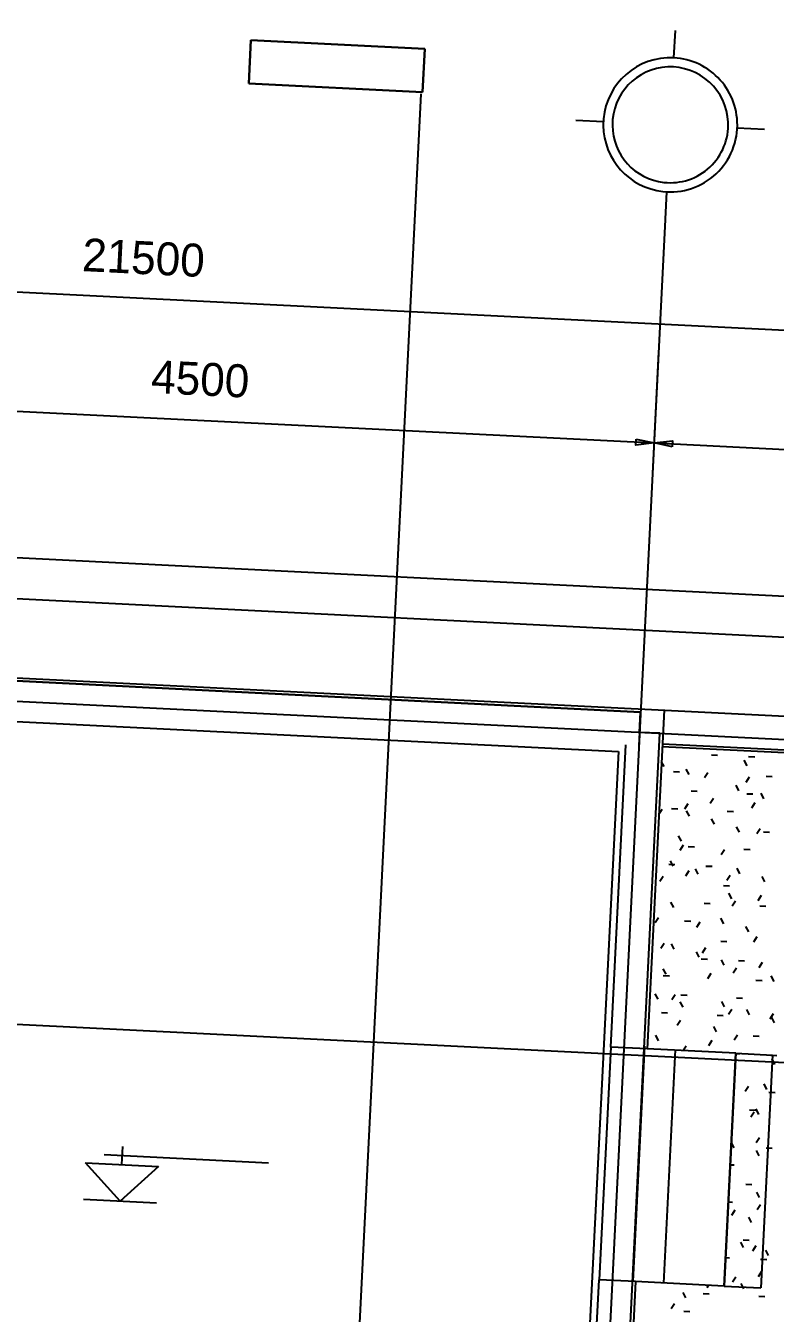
# Model space of a CAD drawing. Extents: x 549999 to 550212, y 1838161 to 1838467.
# Drawn here: x 550167.68 to 550171.38, y 1838354.88 to 1838361.22 of the extents above; entities that cross this region are included whole.
import ezdxf

# ---------------------------------------------------------------- set-up
doc = ezdxf.new("R2010")
doc.units = 0
for name, color, linetype in [('Level 15', 7, 'Continuous'), ('Level 17', 7, 'Continuous'), ('Level 18', 7, 'Continuous'), ('Level 19', 7, 'Continuous'), ('Level 20', 7, 'Continuous'), ('Level 24', 7, 'Continuous'), ('Level 27', 7, 'Continuous'), ('Level 33', 7, 'Continuous'), ('Level 36', 7, 'Continuous'), ('Level 4', 7, 'Continuous'), ('Level 8', 7, 'Continuous'), ('Level 9', 7, 'Continuous')]:
    doc.layers.add(name, color=color, linetype=linetype)

# ---------------------------------------------------------------- blocks, each defined once
blk = doc.blocks.new('FLOO13')
at = {"layer": 'Level 8'}
for p, q in [((1048.51, 1267.1), (-1101.49, 1267.1)), ((-1081.49, 1247.1), (1028.51, 1247.1))]:
    blk.add_line(p, q, dxfattribs=at)
blk = doc.blocks.new('GRID_3')
at = {"layer": 'Level 19'}
for p, q in [((0, 0.5169), (0, 0.3669)), ((-0.5169, 0), (-0.3669, 0)), ((0.5169, 0), (0.3669, 0)), ((0, -0.5169), (0, -0.3669))]:
    blk.add_line(p, q, dxfattribs=at)
for radius, start, end in [(0.3669, 86.59057, 185.41735), (0.3669, 3.40943, 86.59057), (0.3169, 86.59057, 185.41735), (0.3169, 3.40943, 86.59057), (0.3169, 275.41735, 3.40943), (0.3669, 275.41735, 3.40943), (0.3669, 185.41735, 275.41735), (0.3169, 185.41735, 275.41735)]:
    blk.add_arc((0, 0), radius, start, end, dxfattribs=at)
blk = doc.blocks.new('SECTI3')
at = {"layer": 'Level 17'}
for p, q in [((-0.2381, 0), (-0.2381, 0.9525)), ((-0.2381, 0.9525), (0, 0.9525)), ((0, 0.9525), (-0.2381, 0.9525)), ((-0.2381, 0.9525), (-0.2381, 0)), ((0, 0.9525), (0, 0)), ((0, 0), (0, 0.9525)), ((0, 0), (-0.2381, 0)), ((-0.2381, 0), (0, 0))]:
    blk.add_line(p, q, dxfattribs=at)
blk = doc.blocks.new('SPOT_1')
at = {"layer": 'Level 24'}
for p, q in [((0, 0.2), (0, 0.3)), ((-0.1, 0.25), (0.8, 0.25)), ((0, 0), (-0.2, 0.2)), ((-0.2, 0.2), (0.2, 0.2)), ((0, 0), (-0.2, 0.2)), ((-0.2, 0.2), (0.2, 0.2)), ((0.2, 0.2), (0, 0)), ((0.2, 0.2), (0, 0)), ((-0.2, 0), (0.2, 0))]:
    blk.add_line(p, q, dxfattribs=at)

msp = doc.modelspace()

# ---------------------------------------------------------------- linework, layer by layer
at = {"layer": 'Level 15'}
for p, q in [((550170.8291, 1838357.57), (550170.8168, 1838357.5939)), ((550171.0629, 1838357.6282), (550171.093, 1838357.6267)), ((550171.238, 1838357.5741), (550171.2242, 1838357.6009)), ((550171.2455, 1838357.619), (550171.2757, 1838357.6175)), ((550170.8757, 1838357.546), (550170.9058, 1838357.5445)), ((550170.9522, 1838357.5303), (550170.9384, 1838357.5572)), ((550171.0455, 1838357.5394), (550171.0292, 1838357.5141)), ((550171.1983, 1838357.451), (550171.1846, 1838357.4778)), ((550171.2488, 1838357.517), (550171.2324, 1838357.4917)), ((550171.3323, 1838357.5232), (550171.3624, 1838357.5216)), ((550170.9624, 1838357.4501), (550170.9926, 1838357.4486)), ((550171.0727, 1838357.413), (550171.0563, 1838357.3877)), ((550171.2364, 1838357.4364), (550171.2665, 1838357.4349)), ((550171.3214, 1838357.4113), (550171.3076, 1838357.4382)), ((550170.8199, 1838357.3586), (550170.8038, 1838357.3337)), ((550170.8665, 1838357.3633), (550170.8967, 1838357.3618)), ((550170.9463, 1838357.3858), (550170.9299, 1838357.3605)), ((550170.9542, 1838357.3258), (550170.9404, 1838357.3527)), ((550171.1405, 1838357.3496), (550171.1706, 1838357.3481)), ((550171.2759, 1838357.3906), (550171.2596, 1838357.3652)), ((550171.0773, 1838357.2862), (550171.0635, 1838357.313)), ((550171.2004, 1838357.2465), (550171.1866, 1838357.2734)), ((550170.9145, 1838357.2028), (550170.9008, 1838357.2296)), ((550171.3031, 1838357.2641), (550171.2868, 1838357.2388)), ((550171.3186, 1838357.2492), (550171.3487, 1838357.2477)), ((550170.9239, 1838357.1826), (550170.9075, 1838357.1572)), ((550170.9487, 1838357.1761), (550170.9789, 1838357.1746)), ((550171.1271, 1838357.1601), (550171.1107, 1838357.1348)), ((550171.2227, 1838357.1624), (550171.2528, 1838357.1609)), ((550170.8528, 1838357.0894), (550170.883, 1838357.0878)), ((550170.8749, 1838357.0797), (550170.8611, 1838357.1065)), ((550170.8246, 1838357.029), (550170.8083, 1838357.0036)), ((550170.9511, 1838357.0562), (550170.9347, 1838357.0308)), ((550170.998, 1838357.04), (550170.9842, 1838357.0669)), ((550171.0355, 1838357.0802), (550171.0656, 1838357.0787)), ((550171.1543, 1838357.0337), (550171.1379, 1838357.0084)), ((550171.2024, 1838357.0421), (550171.1887, 1838357.0689)), ((550171.3255, 1838357.0024), (550171.3117, 1838357.0292)), ((550171.1222, 1838356.9843), (550171.1524, 1838356.9828)), ((550170.8769, 1838356.8752), (550170.8632, 1838356.9021)), ((550171.0263, 1838356.8976), (550171.0565, 1838356.8961)), ((550171.1628, 1838356.919), (550171.149, 1838356.9458)), ((550171.1815, 1838356.9073), (550171.1651, 1838356.882)), ((550171.3079, 1838356.9345), (550171.2915, 1838356.9091)), ((550171.3003, 1838356.8839), (550171.3305, 1838356.8824)), ((550170.8022, 1838356.8257), (550170.7858, 1838356.8004)), ((550170.9305, 1838356.8108), (550170.9606, 1838356.8093)), ((550171.0054, 1838356.8033), (550170.9891, 1838356.778)), ((550171.1231, 1838356.7959), (550171.1093, 1838356.8227)), ((550171.2462, 1838356.7562), (550171.2324, 1838356.7831)), ((550171.1085, 1838356.7104), (550171.1387, 1838356.7088)), ((550171.2855, 1838356.7313), (550171.2691, 1838356.7059)), ((550170.8294, 1838356.6993), (550170.813, 1838356.674)), ((550170.879, 1838356.6708), (550170.8652, 1838356.6976)), ((550171.002, 1838356.6311), (550170.9883, 1838356.658)), ((550171.0326, 1838356.6769), (550171.0163, 1838356.6515)), ((550170.8393, 1838356.5477), (550170.8255, 1838356.5745)), ((550171.0126, 1838356.6236), (550171.0428, 1838356.6221)), ((550171.1251, 1838356.5914), (550171.1114, 1838356.6183)), ((550171.1862, 1838356.5776), (550171.1699, 1838356.5523)), ((550171.1953, 1838356.6145), (550171.2254, 1838356.613)), ((550171.3127, 1838356.6048), (550171.2963, 1838356.5795)), ((550170.8254, 1838356.5414), (550170.8556, 1838356.5399)), ((550171.0598, 1838356.5505), (550171.0434, 1838356.5251)), ((550171.2821, 1838356.5186), (550171.3122, 1838356.5171)), ((550171.3713, 1838356.5121), (550171.3575, 1838356.539)), ((550170.7996, 1838356.4246), (550170.7859, 1838356.4515)), ((550170.8838, 1838356.4465), (550170.8674, 1838356.4211)), ((550170.9227, 1838356.3849), (550170.909, 1838356.4118)), ((550170.9122, 1838356.4455), (550170.9423, 1838356.444)), ((550171.1272, 1838356.387), (550171.1134, 1838356.4138)), ((550171.1862, 1838356.4318), (550171.2163, 1838356.4303)), ((550170.8163, 1838356.3587), (550170.8464, 1838356.3572)), ((550170.911, 1838356.32), (550170.8946, 1838356.2947)), ((550171.0903, 1838356.345), (550171.1204, 1838356.3435)), ((550171.1638, 1838356.3744), (550171.1474, 1838356.3491)), ((550171.2503, 1838356.3473), (550171.2365, 1838356.3742)), ((550171.367, 1838356.352), (550171.3507, 1838356.3266)), ((550171.3733, 1838356.3077), (550171.3596, 1838356.3345)), ((550171.0875, 1838356.2639), (550171.0737, 1838356.2908)), ((550170.8017, 1838356.2201), (550170.7879, 1838356.247)), ((550170.9382, 1838356.1936), (550170.925, 1838356.1733)), ((550171.0646, 1838356.2208), (550171.0482, 1838356.1954)), ((550171.191, 1838356.248), (550171.1746, 1838356.2226)), ((550171.2684, 1838356.2446), (550171.2985, 1838356.2431)), ((550171.1831, 1838356.1573), (550171.2026, 1838356.1563)), ((550171.3551, 1838356.1487), (550171.3853, 1838356.1472)), ((550171.3754, 1838356.1032), (550171.3616, 1838356.1301)), ((550171.3357, 1838355.9801), (550171.322, 1838356.007)), ((550171.2454, 1838355.9951), (550171.229, 1838355.9698)), ((550171.346, 1838355.966), (550171.3761, 1838355.9645)), ((550171.2501, 1838355.8793), (550171.2802, 1838355.8778)), ((550171.2961, 1838355.857), (550171.2823, 1838355.8839)), ((550171.2726, 1838355.8687), (550171.2562, 1838355.8434)), ((550171.175, 1838355.6922), (550171.1613, 1838355.7191)), ((550171.2998, 1838355.7423), (550171.2834, 1838355.7169)), ((550171.3323, 1838355.6921), (550171.3624, 1838355.6906)), ((550171.2981, 1838355.6526), (550171.2843, 1838355.6794)), ((550171.1557, 1838355.6093), (550171.1752, 1838355.6084)), ((550171.1509, 1838355.5119), (550171.1508, 1838355.5117)), ((550171.2318, 1838355.514), (550171.262, 1838355.5125)), ((550171.3001, 1838355.4481), (550171.2864, 1838355.475)), ((550171.1465, 1838355.4267), (550171.1661, 1838355.4257)), ((550171.1781, 1838355.3854), (550171.1617, 1838355.3601)), ((550171.3045, 1838355.4126), (550171.2882, 1838355.3873)), ((550171.2605, 1838355.325), (550171.2467, 1838355.3519)), ((550171.2208, 1838355.202), (550171.2071, 1838355.2288)), ((550171.2181, 1838355.24), (550171.2483, 1838355.2385)), ((550171.2821, 1838355.2094), (550171.2657, 1838355.1841)), ((550171.3439, 1838355.1623), (550171.3301, 1838355.1891)), ((550171.1328, 1838355.1527), (550171.1524, 1838355.1517)), ((550171.3049, 1838355.1441), (550171.335, 1838355.1426)), ((550171.1829, 1838355.0558), (550171.1665, 1838355.0304)), ((550171.3093, 1838355.083), (550171.2929, 1838355.0576)), ((550171.0481, 1838355.0157), (550171.0401, 1838355.0032)), ((550171.2229, 1838354.9975), (550171.2091, 1838355.0244)), ((550170.937, 1838354.9537), (550170.9233, 1838354.9806)), ((550171.0218, 1838354.9752), (550171.0519, 1838354.9737)), ((550171.2958, 1838354.9615), (550171.3259, 1838354.96)), ((550170.8804, 1838354.9246), (550170.864, 1838354.8992)), ((550170.9259, 1838354.8884), (550170.956, 1838354.8869))]:
    msp.add_line(p, q, dxfattribs=at)
at = {"layer": 'Level 18'}
for p, q in [((550170.8351, 1838360.2638), (550169.7742, 1838339.0424)), ((550155.428, 1838358.5025), (550184.5614, 1838357.046))]:
    msp.add_line(p, q, dxfattribs=at)
at = {"layer": 'Level 20'}
for p, q in [((550157.526, 1838360.4133), (550178.9992, 1838359.3398)), ((550170.8026, 1838359.6129), (550170.7726, 1838359.0137)), ((550170.8026, 1838359.6129), (550170.7726, 1838359.0137)), ((550166.2857, 1838359.3882), (550170.7801, 1838359.1635)), ((550170.7801, 1838359.1635), (550176.473, 1838358.8789))]:
    msp.add_line(p, q, dxfattribs=at)
for points in [[(550170.6917, 1838359.1829), (550170.7801, 1838359.1635), (550170.6902, 1838359.1531)], [(550170.8686, 1838359.1442), (550170.7801, 1838359.1635), (550170.8701, 1838359.174)]]:
    msp.add_lwpolyline(points, close=True, dxfattribs=at)
at = {"layer": 'Level 27'}
for p, q in [((550170.7139, 1838357.8384), (550166.1196, 1838358.0681)), ((550166.3094, 1838357.8584), (550170.604, 1838357.6437)), ((550170.7089, 1838357.7385), (550170.7139, 1838357.8384)), ((550170.609, 1838353.7385), (550170.8088, 1838357.7336)), ((550170.8088, 1838357.7336), (550170.7089, 1838357.7385)), ((550170.604, 1838357.6437), (550170.4193, 1838353.9483))]:
    msp.add_line(p, q, dxfattribs=at)
at = {"layer": 'Level 33'}
for p, q in [((550170.5663, 1838356.1887), (550170.509, 1838355.0426)), ((550170.6764, 1838355.0343), (550170.7343, 1838356.1928))]:
    msp.add_line(p, q, dxfattribs=at)
at = {"layer": 'Level 36'}
for p, q in [((550168.5713, 1838339.6411), (550169.6332, 1838360.8824)), ((550155.568, 1838356.9056), (550184.6094, 1838355.4538))]:
    msp.add_line(p, q, dxfattribs=at)
at = {"layer": 'Level 4'}
for p, q in [((550166.1196, 1838358.0681), (550170.7139, 1838357.8384)), ((550166.455, 1838358.0664), (550177.1216, 1838357.5331)), ((550170.8295, 1838357.8477), (550170.7461, 1838356.1797)), ((550170.7139, 1838357.8384), (550170.7056, 1838357.6736)), ((550170.5663, 1838356.1887), (550170.6407, 1838357.6769)), ((550174.0714, 1838357.5054), (550170.8205, 1838357.6679)), ((550170.7461, 1838356.1797), (550170.5663, 1838356.1887)), ((550171.1258, 1838355.0118), (550171.1831, 1838356.1579)), ((550171.1831, 1838356.1579), (550171.3629, 1838356.1489)), ((550171.3629, 1838356.1489), (550171.3056, 1838355.0028)), ((550170.4525, 1838353.9116), (550170.509, 1838355.0426)), ((550170.6888, 1838355.0336), (550170.509, 1838355.0426)), ((550170.6888, 1838355.0336), (550170.6233, 1838353.7228)), ((550171.1258, 1838355.0118), (550171.3056, 1838355.0028))]:
    msp.add_line(p, q, dxfattribs=at)
at = {"layer": 'Level 8'}
for p, q in [((550174.6014, 1838357.4913), (550170.8211, 1838357.6803)), ((550170.7462, 1838356.1822), (550171.1832, 1838356.1604)), ((550171.1832, 1838356.1604), (550171.1831, 1838356.1579)), ((550171.1258, 1838355.0118), (550170.6888, 1838355.0336))]:
    msp.add_line(p, q, dxfattribs=at)
at = {"layer": 'Level 9'}
for p, q in [((550170.8836, 1838356.1753), (550170.8262, 1838355.0268)), ((550170.8836, 1838356.1753), (550170.8262, 1838355.0268)), ((550171.1832, 1838356.1604), (550171.1258, 1838355.0118))]:
    msp.add_line(p, q, dxfattribs=at)

# ---------------------------------------------------------------- block references
at = {"layer": 'Level 17', "xscale": 0.9000000000000004, "yscale": -0.9, "rotation": -92.86199379204062}
msp.add_blockref('SECTI3', (550169.64, 1838360.89), dxfattribs=at)
at = {"layer": 'Level 19', "xscale": 0.9000000000000004, "yscale": 0.9, "rotation": 177.13800620795936}
msp.add_blockref('GRID_3', (550170.86, 1838360.73), dxfattribs=at)
at = {"layer": 'Level 24', "xscale": 0.9000000000000004, "yscale": 0.9, "rotation": -2.8619937920406366}
msp.add_blockref('SPOT_1', (550168.15, 1838355.43), dxfattribs=at)
at = {"layer": 'Level 8', "xscale": 0.010000000000000004, "yscale": 0.01, "rotation": -2.8619937920406366}
msp.add_blockref('FLOO13', (550167.84, 1838345.9), dxfattribs=at)

# ---------------------------------------------------------------- texts
at = {"layer": 'Level 20'}
for s, p in [('21500', (550167.96, 1838360.01)), ('4500', (550168.3, 1838359.41))]:
    msp.add_text(s, height=0.16224, rotation=357.13801, dxfattribs=at).set_placement(p)

doc.saveas('drawing.dxf')
